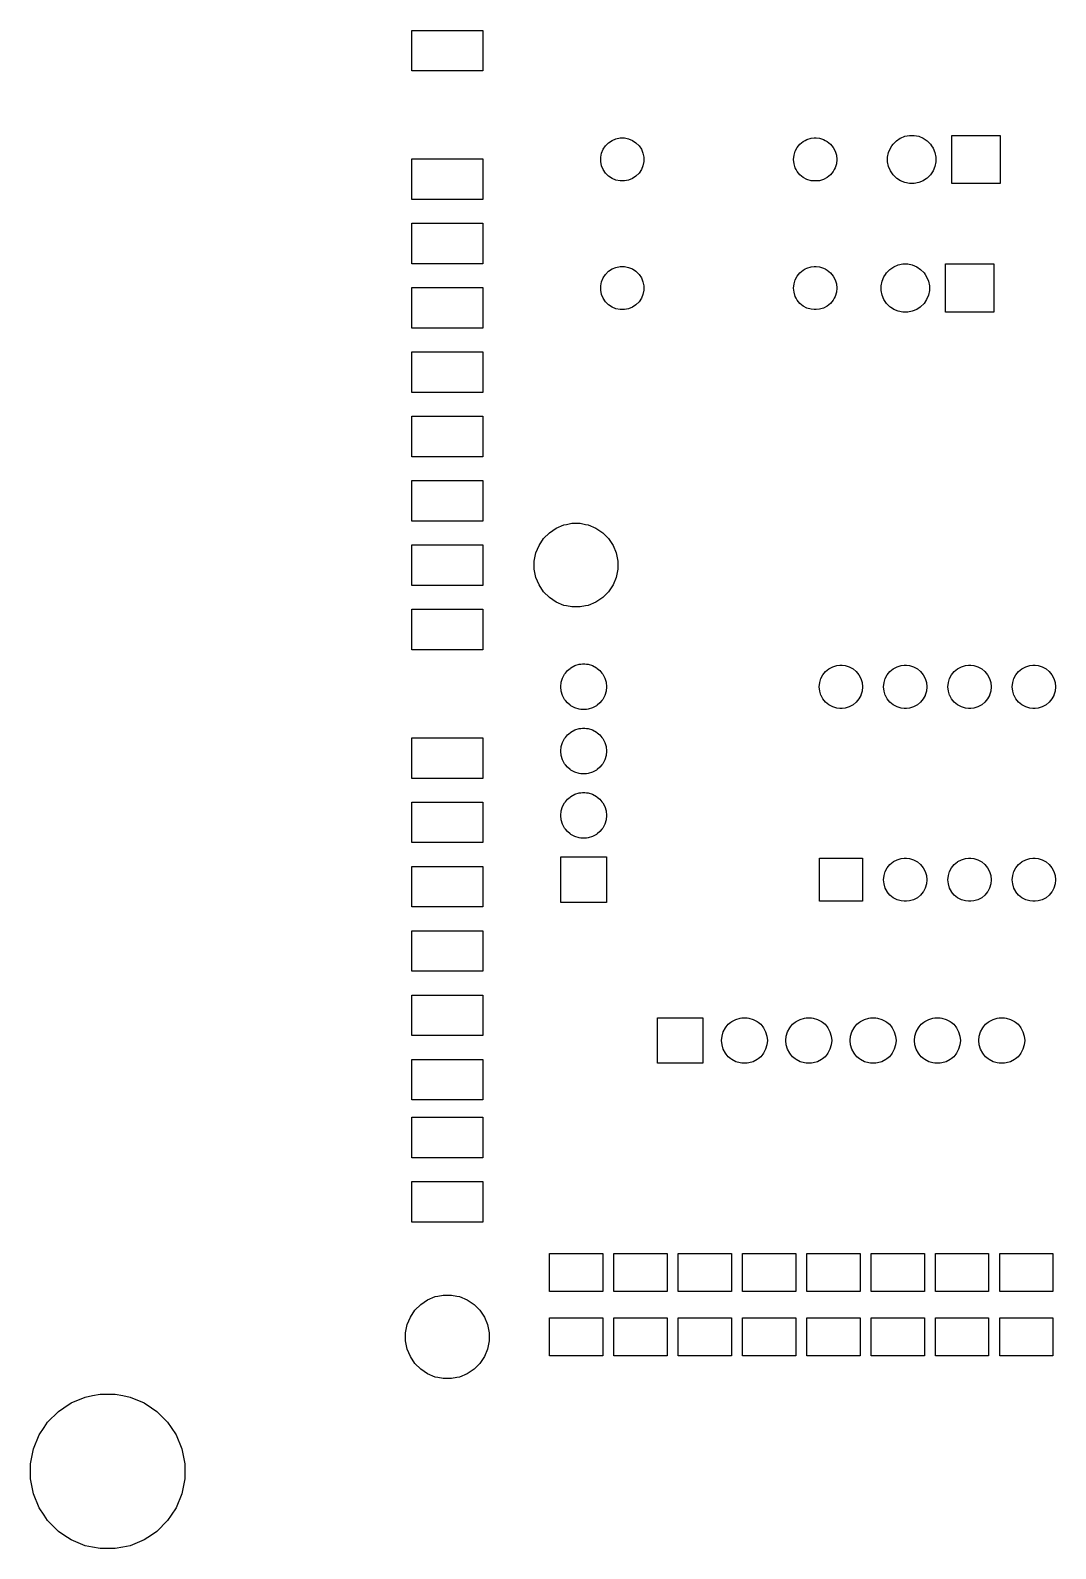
# Model space of a CAD drawing. Extents: x 80 to 161, y -179 to -63.
# Drawn here: x 79.8 to 120.2, y -178.8 to -118.9 of the extents above; entities that cross this region are included whole.
import ezdxf

# ---------------------------------------------------------------- set-up
doc = ezdxf.new("R2010")
doc.units = 0
doc.header["$MEASUREMENT"] = 0
doc.layers.add('BLACK', color=7, linetype='CONTINUOUS')

msp = doc.modelspace()

# ---------------------------------------------------------------- linework, layer by layer
at = {"layer": 'BLACK', "linetype": 'CONTINUOUS'}
for p, q in [((94.819, -120.456), (94.819, -118.854)), ((94.819, -118.854), (97.621, -118.854)), ((97.621, -118.854), (97.621, -120.456)), ((97.621, -120.456), (94.819, -120.456)), ((102.37, -123.549), (102.463, -123.41)), ((102.463, -123.41), (102.582, -123.291)), ((102.582, -123.291), (102.721, -123.198)), ((102.721, -123.198), (102.876, -123.134)), ((102.876, -123.134), (103.04, -123.101)), ((103.04, -123.101), (103.208, -123.101)), ((103.208, -123.101), (103.372, -123.134)), ((103.372, -123.134), (103.527, -123.198)), ((103.527, -123.198), (103.666, -123.291)), ((103.666, -123.291), (103.785, -123.41)), ((103.785, -123.41), (103.878, -123.549)), ((109.954, -123.625), (110.033, -123.477)), ((110.033, -123.477), (110.139, -123.347)), ((110.033, -123.477), (110.033, -123.477)), ((110.139, -123.347), (110.269, -123.241)), ((110.269, -123.241), (110.35, -123.198)), ((110.35, -123.198), (110.417, -123.162)), ((110.417, -123.162), (110.577, -123.113)), ((110.577, -123.113), (110.702, -123.101)), ((110.702, -123.101), (110.786, -123.101)), ((110.786, -123.101), (110.911, -123.113)), ((110.911, -123.113), (111.071, -123.162)), ((111.071, -123.162), (111.138, -123.198)), ((111.138, -123.198), (111.219, -123.241)), ((111.219, -123.241), (111.349, -123.347)), ((111.349, -123.347), (111.455, -123.477)), ((111.455, -123.477), (111.455, -123.477)), ((111.455, -123.477), (111.534, -123.625)), ((113.64, -123.675), (113.711, -123.502)), ((113.711, -123.502), (113.773, -123.41)), ((113.773, -123.41), (113.815, -123.346)), ((113.815, -123.346), (113.948, -123.213)), ((113.948, -123.213), (114.097, -123.113)), ((114.097, -123.113), (114.104, -123.109)), ((114.104, -123.109), (114.277, -123.038)), ((114.277, -123.038), (114.46, -123.001)), ((114.46, -123.001), (114.648, -123.001)), ((114.648, -123.001), (114.831, -123.038)), ((114.831, -123.038), (115.004, -123.109)), ((115.004, -123.109), (115.011, -123.113)), ((115.011, -123.113), (115.16, -123.213)), ((115.16, -123.213), (115.293, -123.346)), ((115.293, -123.346), (115.335, -123.41)), ((115.335, -123.41), (115.397, -123.502)), ((115.397, -123.502), (115.468, -123.675)), ((116.143, -124.903), (116.143, -123.001)), ((116.143, -123.001), (118.045, -123.001)), ((118.045, -123.001), (118.045, -124.903)), ((94.819, -125.536), (94.819, -123.934)), ((94.819, -123.934), (97.621, -123.934)), ((97.621, -123.934), (97.621, -125.536)), ((102.273, -123.868), (102.306, -123.704)), ((102.273, -124.036), (102.273, -123.868)), ((102.306, -124.2), (102.273, -124.036)), ((102.306, -123.704), (102.37, -123.549)), ((103.878, -123.549), (103.942, -123.704)), ((103.942, -123.704), (103.975, -123.868)), ((103.975, -124.036), (103.942, -124.2)), ((103.975, -123.868), (103.975, -124.036)), ((109.889, -123.952), (109.905, -123.785)), ((109.905, -124.119), (109.889, -123.952)), ((109.905, -123.785), (109.954, -123.625)), ((109.954, -124.279), (109.905, -124.119)), ((111.534, -123.625), (111.583, -123.785)), ((111.583, -124.119), (111.534, -124.279)), ((111.583, -123.785), (111.599, -123.952)), ((111.599, -123.952), (111.583, -124.119)), ((113.603, -123.858), (113.64, -123.675)), ((113.603, -124.046), (113.603, -123.858)), ((113.64, -124.229), (113.603, -124.046)), ((115.468, -123.675), (115.505, -123.858)), ((115.505, -124.046), (115.468, -124.229)), ((115.505, -123.858), (115.505, -124.046)), ((102.37, -124.355), (102.306, -124.2)), ((102.463, -124.494), (102.37, -124.355)), ((102.582, -124.613), (102.463, -124.494)), ((102.721, -124.706), (102.582, -124.613)), ((102.876, -124.77), (102.721, -124.706)), ((103.527, -124.706), (103.372, -124.77)), ((103.666, -124.613), (103.527, -124.706)), ((103.785, -124.494), (103.666, -124.613)), ((103.878, -124.355), (103.785, -124.494)), ((103.942, -124.2), (103.878, -124.355)), ((109.995, -124.355), (109.954, -124.279)), ((110.033, -124.427), (109.995, -124.355)), ((110.139, -124.557), (110.033, -124.427)), ((110.269, -124.663), (110.139, -124.557)), ((110.417, -124.742), (110.269, -124.663)), ((110.269, -124.663), (110.269, -124.663)), ((111.219, -124.663), (111.071, -124.742)), ((111.349, -124.557), (111.219, -124.663)), ((111.219, -124.663), (111.219, -124.663)), ((111.455, -124.427), (111.349, -124.557)), ((111.493, -124.355), (111.455, -124.427)), ((111.534, -124.279), (111.493, -124.355)), ((113.711, -124.402), (113.64, -124.229)), ((113.815, -124.558), (113.711, -124.402)), ((113.711, -124.402), (113.711, -124.402)), ((113.948, -124.691), (113.815, -124.558)), ((113.971, -124.706), (113.948, -124.691)), ((114.104, -124.795), (113.971, -124.706)), ((115.137, -124.706), (115.004, -124.795)), ((115.16, -124.691), (115.137, -124.706)), ((115.293, -124.558), (115.16, -124.691)), ((115.397, -124.402), (115.293, -124.558)), ((115.468, -124.229), (115.397, -124.402)), ((115.397, -124.402), (115.397, -124.402)), ((103.04, -124.803), (102.876, -124.77)), ((103.208, -124.803), (103.04, -124.803)), ((103.372, -124.77), (103.208, -124.803)), ((110.577, -124.791), (110.417, -124.742)), ((110.702, -124.803), (110.577, -124.791)), ((110.786, -124.803), (110.702, -124.803)), ((110.911, -124.791), (110.786, -124.803)), ((111.071, -124.742), (110.911, -124.791)), ((114.277, -124.866), (114.104, -124.795)), ((114.46, -124.903), (114.277, -124.866)), ((114.648, -124.903), (114.46, -124.903)), ((114.831, -124.866), (114.648, -124.903)), ((115.004, -124.795), (114.831, -124.866)), ((118.045, -124.903), (116.143, -124.903)), ((97.621, -125.536), (94.819, -125.536)), ((94.819, -128.076), (94.819, -126.474)), ((94.819, -126.474), (97.621, -126.474)), ((97.621, -126.474), (97.621, -128.076)), ((97.621, -128.076), (94.819, -128.076)), ((102.582, -128.371), (102.721, -128.278)), ((102.721, -128.278), (102.876, -128.214)), ((102.876, -128.214), (103.04, -128.181)), ((103.04, -128.181), (103.208, -128.181)), ((103.208, -128.181), (103.372, -128.214)), ((103.372, -128.214), (103.527, -128.278)), ((103.527, -128.278), (103.666, -128.371)), ((110.139, -128.427), (110.269, -128.321)), ((110.269, -128.321), (110.35, -128.278)), ((110.35, -128.278), (110.417, -128.242)), ((110.417, -128.242), (110.577, -128.193)), ((110.577, -128.193), (110.702, -128.181)), ((110.702, -128.181), (110.786, -128.181)), ((110.786, -128.181), (110.911, -128.193)), ((110.911, -128.193), (111.071, -128.242)), ((111.071, -128.242), (111.138, -128.278)), ((111.138, -128.278), (111.219, -128.321)), ((111.219, -128.321), (111.349, -128.427)), ((113.561, -128.426), (113.694, -128.293)), ((113.694, -128.293), (113.843, -128.193)), ((113.843, -128.193), (113.85, -128.189)), ((113.85, -128.189), (114.023, -128.118)), ((114.023, -128.118), (114.206, -128.081)), ((114.206, -128.081), (114.394, -128.081)), ((114.394, -128.081), (114.577, -128.118)), ((114.577, -128.118), (114.75, -128.189)), ((114.75, -128.189), (114.757, -128.193)), ((114.757, -128.193), (114.906, -128.293)), ((114.906, -128.293), (115.039, -128.426)), ((115.889, -129.983), (115.889, -128.081)), ((115.889, -128.081), (117.791, -128.081)), ((117.791, -128.081), (117.791, -129.983)), ((102.273, -128.948), (102.306, -128.784)), ((102.306, -128.784), (102.37, -128.629)), ((102.37, -128.629), (102.463, -128.49)), ((102.463, -128.49), (102.582, -128.371)), ((103.666, -128.371), (103.785, -128.49)), ((103.785, -128.49), (103.878, -128.629)), ((103.878, -128.629), (103.942, -128.784)), ((103.942, -128.784), (103.975, -128.948)), ((109.889, -129.032), (109.905, -128.865)), ((109.905, -128.865), (109.954, -128.705)), ((109.954, -128.705), (110.033, -128.557)), ((110.033, -128.557), (110.139, -128.427)), ((110.033, -128.557), (110.033, -128.557)), ((111.349, -128.427), (111.455, -128.557)), ((111.455, -128.557), (111.455, -128.557)), ((111.455, -128.557), (111.534, -128.705)), ((111.534, -128.705), (111.583, -128.865)), ((111.583, -128.865), (111.599, -129.032)), ((113.349, -128.938), (113.386, -128.755)), ((113.386, -128.755), (113.457, -128.582)), ((113.457, -128.582), (113.519, -128.49)), ((113.519, -128.49), (113.561, -128.426)), ((115.039, -128.426), (115.081, -128.49)), ((115.081, -128.49), (115.143, -128.582)), ((115.143, -128.582), (115.214, -128.755)), ((115.214, -128.755), (115.251, -128.938)), ((94.819, -130.616), (94.819, -129.014)), ((94.819, -129.014), (97.621, -129.014)), ((97.621, -129.014), (97.621, -130.616)), ((102.273, -129.116), (102.273, -128.948)), ((102.306, -129.28), (102.273, -129.116)), ((102.37, -129.435), (102.306, -129.28)), ((102.463, -129.574), (102.37, -129.435)), ((103.878, -129.435), (103.785, -129.574)), ((103.942, -129.28), (103.878, -129.435)), ((103.975, -129.116), (103.942, -129.28)), ((103.975, -128.948), (103.975, -129.116)), ((109.905, -129.199), (109.889, -129.032)), ((109.954, -129.359), (109.905, -129.199)), ((109.995, -129.435), (109.954, -129.359)), ((110.033, -129.507), (109.995, -129.435)), ((110.139, -129.637), (110.033, -129.507)), ((111.455, -129.507), (111.349, -129.637)), ((111.493, -129.435), (111.455, -129.507)), ((111.534, -129.359), (111.493, -129.435)), ((111.583, -129.199), (111.534, -129.359)), ((111.599, -129.032), (111.583, -129.199)), ((113.349, -129.126), (113.349, -128.938)), ((113.386, -129.309), (113.349, -129.126)), ((113.457, -129.482), (113.386, -129.309)), ((113.561, -129.638), (113.457, -129.482)), ((113.457, -129.482), (113.457, -129.482)), ((115.143, -129.482), (115.039, -129.638)), ((115.214, -129.309), (115.143, -129.482)), ((115.143, -129.482), (115.143, -129.482)), ((115.251, -129.126), (115.214, -129.309)), ((115.251, -128.938), (115.251, -129.126)), ((102.582, -129.693), (102.463, -129.574)), ((102.721, -129.786), (102.582, -129.693)), ((102.876, -129.85), (102.721, -129.786)), ((103.04, -129.883), (102.876, -129.85)), ((103.208, -129.883), (103.04, -129.883)), ((103.372, -129.85), (103.208, -129.883)), ((103.527, -129.786), (103.372, -129.85)), ((103.666, -129.693), (103.527, -129.786)), ((103.785, -129.574), (103.666, -129.693)), ((110.269, -129.743), (110.139, -129.637)), ((110.417, -129.822), (110.269, -129.743)), ((110.269, -129.743), (110.269, -129.743)), ((110.577, -129.871), (110.417, -129.822)), ((110.702, -129.883), (110.577, -129.871)), ((110.786, -129.883), (110.702, -129.883)), ((110.911, -129.871), (110.786, -129.883)), ((111.071, -129.822), (110.911, -129.871)), ((111.219, -129.743), (111.071, -129.822)), ((111.349, -129.637), (111.219, -129.743)), ((111.219, -129.743), (111.219, -129.743)), ((113.694, -129.771), (113.561, -129.638)), ((113.717, -129.786), (113.694, -129.771)), ((113.85, -129.875), (113.717, -129.786)), ((114.023, -129.946), (113.85, -129.875)), ((114.206, -129.983), (114.023, -129.946)), ((114.394, -129.983), (114.206, -129.983)), ((114.577, -129.946), (114.394, -129.983)), ((114.75, -129.875), (114.577, -129.946)), ((114.883, -129.786), (114.75, -129.875)), ((114.906, -129.771), (114.883, -129.786)), ((115.039, -129.638), (114.906, -129.771)), ((117.791, -129.983), (115.889, -129.983)), ((97.621, -130.616), (94.819, -130.616)), ((94.819, -133.156), (94.819, -131.554)), ((94.819, -131.554), (97.621, -131.554)), ((97.621, -131.554), (97.621, -133.156)), ((97.621, -133.156), (94.819, -133.156)), ((94.819, -135.696), (94.819, -134.094)), ((94.819, -134.094), (97.621, -134.094)), ((97.621, -134.094), (97.621, -135.696)), ((97.621, -135.696), (94.819, -135.696)), ((94.819, -138.236), (94.819, -136.634)), ((94.819, -136.634), (97.621, -136.634)), ((97.621, -136.634), (97.621, -138.236)), ((97.621, -138.236), (94.819, -138.236)), ((100.248, -138.693), (100.518, -138.512)), ((100.518, -138.512), (100.818, -138.387)), ((100.818, -138.387), (100.925, -138.366)), ((100.925, -138.366), (101.137, -138.324)), ((101.137, -138.324), (101.463, -138.324)), ((101.463, -138.324), (101.675, -138.366)), ((101.675, -138.366), (101.782, -138.387)), ((101.782, -138.387), (102.082, -138.512)), ((102.082, -138.512), (102.352, -138.693)), ((99.8369, -139.193), (100.018, -138.923)), ((100.018, -138.923), (100.248, -138.693)), ((102.352, -138.693), (102.582, -138.923)), ((102.582, -138.923), (102.763, -139.193)), ((94.819, -140.776), (94.819, -139.174)), ((94.819, -139.174), (97.621, -139.174)), ((97.621, -139.174), (97.621, -140.776)), ((99.649, -139.812), (99.7124, -139.493)), ((99.7124, -139.493), (99.8369, -139.193)), ((102.763, -139.193), (102.888, -139.493)), ((102.888, -139.493), (102.951, -139.812)), ((99.649, -140.138), (99.649, -139.812)), ((99.7124, -140.457), (99.649, -140.138)), ((102.951, -140.138), (102.888, -140.457)), ((102.951, -139.812), (102.951, -140.138)), ((97.621, -140.776), (94.819, -140.776)), ((99.8369, -140.757), (99.7124, -140.457)), ((100.018, -141.027), (99.8369, -140.757)), ((102.763, -140.757), (102.582, -141.027)), ((102.888, -140.457), (102.763, -140.757)), ((100.248, -141.257), (100.018, -141.027)), ((100.518, -141.438), (100.248, -141.257)), ((100.818, -141.563), (100.518, -141.438)), ((102.082, -141.438), (101.782, -141.563)), ((102.352, -141.257), (102.082, -141.438)), ((102.582, -141.027), (102.352, -141.257)), ((94.819, -143.316), (94.819, -141.714)), ((94.819, -141.714), (97.621, -141.714)), ((97.621, -141.714), (97.621, -143.316)), ((100.925, -141.584), (100.818, -141.563)), ((101.137, -141.626), (100.925, -141.584)), ((101.463, -141.626), (101.137, -141.626)), ((101.675, -141.584), (101.463, -141.626)), ((101.782, -141.563), (101.675, -141.584)), ((97.621, -143.316), (94.819, -143.316)), ((101.254, -143.944), (101.423, -143.892)), ((101.423, -143.892), (101.49, -143.886)), ((101.49, -143.886), (101.556, -143.879)), ((101.556, -143.879), (101.644, -143.879)), ((101.644, -143.879), (101.71, -143.886)), ((101.71, -143.886), (101.777, -143.892)), ((101.777, -143.892), (101.946, -143.944)), ((100.712, -144.603), (100.764, -144.434)), ((100.764, -144.434), (100.847, -144.277)), ((100.847, -144.277), (100.877, -144.241)), ((100.877, -144.241), (100.96, -144.14)), ((100.96, -144.14), (101.061, -144.057)), ((101.061, -144.057), (101.097, -144.027)), ((101.097, -144.027), (101.254, -143.944)), ((101.946, -143.944), (102.103, -144.027)), ((102.103, -144.027), (102.139, -144.057)), ((102.139, -144.057), (102.24, -144.14)), ((102.24, -144.14), (102.323, -144.241)), ((102.323, -144.241), (102.353, -144.277)), ((102.353, -144.277), (102.436, -144.434)), ((102.436, -144.434), (102.488, -144.603)), ((110.921, -144.613), (110.97, -144.453)), ((110.97, -144.453), (111.049, -144.305)), ((111.049, -144.305), (111.155, -144.175)), ((111.049, -144.305), (111.049, -144.305)), ((111.155, -144.175), (111.285, -144.069)), ((111.285, -144.069), (111.363, -144.027)), ((111.363, -144.027), (111.433, -143.99)), ((111.433, -143.99), (111.593, -143.941)), ((111.593, -143.941), (111.718, -143.929)), ((111.718, -143.929), (111.802, -143.929)), ((111.802, -143.929), (111.927, -143.941)), ((111.927, -143.941), (112.087, -143.99)), ((112.087, -143.99), (112.157, -144.027)), ((112.157, -144.027), (112.235, -144.069)), ((112.235, -144.069), (112.365, -144.175)), ((112.365, -144.175), (112.471, -144.305)), ((112.471, -144.305), (112.471, -144.305)), ((112.471, -144.305), (112.55, -144.453)), ((112.55, -144.453), (112.599, -144.613)), ((113.461, -144.613), (113.51, -144.453)), ((113.51, -144.453), (113.589, -144.305)), ((113.589, -144.305), (113.695, -144.175)), ((113.589, -144.305), (113.589, -144.305)), ((113.695, -144.175), (113.825, -144.069)), ((113.825, -144.069), (113.903, -144.027)), ((113.903, -144.027), (113.973, -143.99)), ((113.973, -143.99), (114.133, -143.941)), ((114.133, -143.941), (114.258, -143.929)), ((114.258, -143.929), (114.342, -143.929)), ((114.342, -143.929), (114.467, -143.941)), ((114.467, -143.941), (114.627, -143.99)), ((114.627, -143.99), (114.697, -144.027)), ((114.697, -144.027), (114.775, -144.069)), ((114.775, -144.069), (114.905, -144.175)), ((114.905, -144.175), (115.011, -144.305)), ((115.011, -144.305), (115.011, -144.305)), ((115.011, -144.305), (115.09, -144.453)), ((115.09, -144.453), (115.139, -144.613)), ((116.001, -144.613), (116.05, -144.453)), ((116.05, -144.453), (116.129, -144.305)), ((116.129, -144.305), (116.235, -144.175)), ((116.129, -144.305), (116.129, -144.305)), ((116.235, -144.175), (116.365, -144.069)), ((116.365, -144.069), (116.443, -144.027)), ((116.443, -144.027), (116.513, -143.99)), ((116.513, -143.99), (116.673, -143.941)), ((116.673, -143.941), (116.798, -143.929)), ((116.798, -143.929), (116.882, -143.929)), ((116.882, -143.929), (117.007, -143.941)), ((117.007, -143.941), (117.167, -143.99)), ((117.167, -143.99), (117.237, -144.027)), ((117.237, -144.027), (117.315, -144.069)), ((117.315, -144.069), (117.445, -144.175)), ((117.445, -144.175), (117.551, -144.305)), ((117.551, -144.305), (117.551, -144.305)), ((117.551, -144.305), (117.63, -144.453)), ((117.63, -144.453), (117.679, -144.613)), ((118.541, -144.613), (118.59, -144.453)), ((118.59, -144.453), (118.669, -144.305)), ((118.669, -144.305), (118.775, -144.175)), ((118.669, -144.305), (118.669, -144.305)), ((118.775, -144.175), (118.905, -144.069)), ((118.905, -144.069), (118.983, -144.027)), ((118.983, -144.027), (119.053, -143.99)), ((119.053, -143.99), (119.213, -143.941)), ((119.213, -143.941), (119.338, -143.929)), ((119.338, -143.929), (119.422, -143.929)), ((119.422, -143.929), (119.547, -143.941)), ((119.547, -143.941), (119.707, -143.99)), ((119.707, -143.99), (119.777, -144.027)), ((119.777, -144.027), (119.855, -144.069)), ((119.855, -144.069), (119.985, -144.175)), ((119.985, -144.175), (120.091, -144.305)), ((120.091, -144.305), (120.091, -144.305)), ((120.091, -144.305), (120.17, -144.453)), ((120.17, -144.453), (120.219, -144.613)), ((100.695, -144.78), (100.712, -144.603)), ((100.712, -144.957), (100.695, -144.78)), ((100.764, -145.126), (100.712, -144.957)), ((102.488, -144.957), (102.436, -145.126)), ((102.488, -144.603), (102.505, -144.78)), ((102.505, -144.78), (102.488, -144.957)), ((110.905, -144.78), (110.921, -144.613)), ((110.921, -144.947), (110.905, -144.78)), ((110.97, -145.107), (110.921, -144.947)), ((110.98, -145.126), (110.97, -145.107)), ((112.55, -145.107), (112.54, -145.126)), ((112.599, -144.947), (112.55, -145.107)), ((112.599, -144.613), (112.615, -144.78)), ((112.615, -144.78), (112.599, -144.947)), ((113.445, -144.78), (113.461, -144.613)), ((113.461, -144.947), (113.445, -144.78)), ((113.51, -145.107), (113.461, -144.947)), ((113.52, -145.126), (113.51, -145.107)), ((115.09, -145.107), (115.08, -145.126)), ((115.139, -144.947), (115.09, -145.107)), ((115.139, -144.613), (115.155, -144.78)), ((115.155, -144.78), (115.139, -144.947)), ((115.985, -144.78), (116.001, -144.613)), ((116.001, -144.947), (115.985, -144.78)), ((116.05, -145.107), (116.001, -144.947)), ((116.06, -145.126), (116.05, -145.107)), ((117.63, -145.107), (117.62, -145.126)), ((117.679, -144.947), (117.63, -145.107)), ((117.679, -144.613), (117.695, -144.78)), ((117.695, -144.78), (117.679, -144.947)), ((118.525, -144.78), (118.541, -144.613)), ((118.541, -144.947), (118.525, -144.78)), ((118.59, -145.107), (118.541, -144.947)), ((118.6, -145.126), (118.59, -145.107)), ((120.17, -145.107), (120.16, -145.126)), ((120.219, -144.947), (120.17, -145.107)), ((120.219, -144.613), (120.235, -144.78)), ((120.235, -144.78), (120.219, -144.947)), ((100.847, -145.283), (100.764, -145.126)), ((100.877, -145.319), (100.847, -145.283)), ((100.96, -145.42), (100.877, -145.319)), ((101.061, -145.503), (100.96, -145.42)), ((101.097, -145.533), (101.061, -145.503)), ((101.254, -145.616), (101.097, -145.533)), ((101.423, -145.668), (101.254, -145.616)), ((101.49, -145.674), (101.423, -145.668)), ((101.556, -145.681), (101.49, -145.674)), ((101.644, -145.681), (101.556, -145.681)), ((101.71, -145.674), (101.644, -145.681)), ((101.777, -145.668), (101.71, -145.674)), ((101.946, -145.616), (101.777, -145.668)), ((102.103, -145.533), (101.946, -145.616)), ((102.139, -145.503), (102.103, -145.533)), ((102.24, -145.42), (102.139, -145.503)), ((102.323, -145.319), (102.24, -145.42)), ((102.353, -145.283), (102.323, -145.319)), ((102.436, -145.126), (102.353, -145.283)), ((111.049, -145.255), (110.98, -145.126)), ((111.155, -145.385), (111.049, -145.255)), ((111.285, -145.491), (111.155, -145.385)), ((111.433, -145.57), (111.285, -145.491)), ((111.285, -145.491), (111.285, -145.491)), ((111.593, -145.619), (111.433, -145.57)), ((111.718, -145.631), (111.593, -145.619)), ((111.802, -145.631), (111.718, -145.631)), ((111.927, -145.619), (111.802, -145.631)), ((112.087, -145.57), (111.927, -145.619)), ((112.235, -145.491), (112.087, -145.57)), ((112.365, -145.385), (112.235, -145.491)), ((112.235, -145.491), (112.235, -145.491)), ((112.471, -145.255), (112.365, -145.385)), ((112.54, -145.126), (112.471, -145.255)), ((113.589, -145.255), (113.52, -145.126)), ((113.695, -145.385), (113.589, -145.255)), ((113.825, -145.491), (113.695, -145.385)), ((113.973, -145.57), (113.825, -145.491)), ((113.825, -145.491), (113.825, -145.491)), ((114.133, -145.619), (113.973, -145.57)), ((114.258, -145.631), (114.133, -145.619)), ((114.342, -145.631), (114.258, -145.631)), ((114.467, -145.619), (114.342, -145.631)), ((114.627, -145.57), (114.467, -145.619)), ((114.775, -145.491), (114.627, -145.57)), ((114.905, -145.385), (114.775, -145.491)), ((114.775, -145.491), (114.775, -145.491)), ((115.011, -145.255), (114.905, -145.385)), ((115.08, -145.126), (115.011, -145.255)), ((116.129, -145.255), (116.06, -145.126)), ((116.235, -145.385), (116.129, -145.255)), ((116.365, -145.491), (116.235, -145.385)), ((116.513, -145.57), (116.365, -145.491)), ((116.365, -145.491), (116.365, -145.491)), ((116.673, -145.619), (116.513, -145.57)), ((116.798, -145.631), (116.673, -145.619)), ((116.882, -145.631), (116.798, -145.631)), ((117.007, -145.619), (116.882, -145.631)), ((117.167, -145.57), (117.007, -145.619)), ((117.315, -145.491), (117.167, -145.57)), ((117.445, -145.385), (117.315, -145.491)), ((117.315, -145.491), (117.315, -145.491)), ((117.551, -145.255), (117.445, -145.385)), ((117.62, -145.126), (117.551, -145.255)), ((118.669, -145.255), (118.6, -145.126)), ((118.775, -145.385), (118.669, -145.255)), ((118.905, -145.491), (118.775, -145.385)), ((119.053, -145.57), (118.905, -145.491)), ((118.905, -145.491), (118.905, -145.491)), ((119.213, -145.619), (119.053, -145.57)), ((119.338, -145.631), (119.213, -145.619)), ((119.422, -145.631), (119.338, -145.631)), ((119.547, -145.619), (119.422, -145.631)), ((119.707, -145.57), (119.547, -145.619)), ((119.855, -145.491), (119.707, -145.57)), ((119.985, -145.385), (119.855, -145.491)), ((119.855, -145.491), (119.855, -145.491)), ((120.091, -145.255), (119.985, -145.385)), ((120.16, -145.126), (120.091, -145.255)), ((94.819, -148.396), (94.819, -146.794)), ((94.819, -146.794), (97.621, -146.794)), ((97.621, -146.794), (97.621, -148.396)), ((100.764, -146.974), (100.847, -146.817)), ((100.847, -146.817), (100.877, -146.781)), ((100.877, -146.781), (100.96, -146.68)), ((100.96, -146.68), (101.061, -146.597)), ((101.061, -146.597), (101.097, -146.567)), ((101.097, -146.567), (101.254, -146.484)), ((101.254, -146.484), (101.423, -146.432)), ((101.423, -146.432), (101.49, -146.426)), ((101.49, -146.426), (101.556, -146.419)), ((101.556, -146.419), (101.644, -146.419)), ((101.644, -146.419), (101.71, -146.426)), ((101.71, -146.426), (101.777, -146.432)), ((101.777, -146.432), (101.946, -146.484)), ((101.946, -146.484), (102.103, -146.567)), ((102.103, -146.567), (102.139, -146.597)), ((102.139, -146.597), (102.24, -146.68)), ((102.24, -146.68), (102.323, -146.781)), ((102.323, -146.781), (102.353, -146.817)), ((102.353, -146.817), (102.436, -146.974)), ((100.695, -147.32), (100.712, -147.143)), ((100.712, -147.497), (100.695, -147.32)), ((100.712, -147.143), (100.764, -146.974)), ((100.764, -147.666), (100.712, -147.497)), ((102.436, -146.974), (102.488, -147.143)), ((102.488, -147.497), (102.436, -147.666)), ((102.488, -147.143), (102.505, -147.32)), ((102.505, -147.32), (102.488, -147.497)), ((100.847, -147.823), (100.764, -147.666)), ((100.877, -147.859), (100.847, -147.823)), ((100.96, -147.96), (100.877, -147.859)), ((101.061, -148.043), (100.96, -147.96)), ((101.097, -148.073), (101.061, -148.043)), ((101.254, -148.156), (101.097, -148.073)), ((102.103, -148.073), (101.946, -148.156)), ((102.139, -148.043), (102.103, -148.073)), ((102.24, -147.96), (102.139, -148.043)), ((102.323, -147.859), (102.24, -147.96)), ((102.353, -147.823), (102.323, -147.859)), ((102.436, -147.666), (102.353, -147.823)), ((97.621, -148.396), (94.819, -148.396)), ((101.423, -148.208), (101.254, -148.156)), ((101.49, -148.214), (101.423, -148.208)), ((101.556, -148.221), (101.49, -148.214)), ((101.644, -148.221), (101.556, -148.221)), ((101.71, -148.214), (101.644, -148.221)), ((101.777, -148.208), (101.71, -148.214)), ((101.946, -148.156), (101.777, -148.208)), ((100.877, -149.321), (100.96, -149.22)), ((100.96, -149.22), (101.061, -149.137)), ((101.061, -149.137), (101.097, -149.107)), ((101.097, -149.107), (101.254, -149.024)), ((101.254, -149.024), (101.423, -148.972)), ((101.423, -148.972), (101.49, -148.966)), ((101.49, -148.966), (101.556, -148.959)), ((101.556, -148.959), (101.644, -148.959)), ((101.644, -148.959), (101.71, -148.966)), ((101.71, -148.966), (101.777, -148.972)), ((101.777, -148.972), (101.946, -149.024)), ((101.946, -149.024), (102.103, -149.107)), ((102.103, -149.107), (102.139, -149.137)), ((102.139, -149.137), (102.24, -149.22)), ((102.24, -149.22), (102.323, -149.321)), ((94.819, -150.936), (94.819, -149.334)), ((94.819, -149.334), (97.621, -149.334)), ((97.621, -149.334), (97.621, -150.936)), ((100.695, -149.86), (100.712, -149.683)), ((100.712, -150.037), (100.695, -149.86)), ((100.712, -149.683), (100.764, -149.514)), ((100.764, -149.514), (100.847, -149.357)), ((100.847, -149.357), (100.877, -149.321)), ((102.323, -149.321), (102.353, -149.357)), ((102.353, -149.357), (102.436, -149.514)), ((102.436, -149.514), (102.488, -149.683)), ((102.488, -149.683), (102.505, -149.86)), ((102.505, -149.86), (102.488, -150.037)), ((100.764, -150.206), (100.712, -150.037)), ((100.847, -150.363), (100.764, -150.206)), ((100.877, -150.399), (100.847, -150.363)), ((100.96, -150.5), (100.877, -150.399)), ((101.061, -150.583), (100.96, -150.5)), ((102.24, -150.5), (102.139, -150.583)), ((102.323, -150.399), (102.24, -150.5)), ((102.353, -150.363), (102.323, -150.399)), ((102.436, -150.206), (102.353, -150.363)), ((102.488, -150.037), (102.436, -150.206)), ((97.621, -150.936), (94.819, -150.936)), ((101.097, -150.613), (101.061, -150.583)), ((101.254, -150.696), (101.097, -150.613)), ((101.423, -150.748), (101.254, -150.696)), ((101.49, -150.754), (101.423, -150.748)), ((101.556, -150.761), (101.49, -150.754)), ((101.644, -150.761), (101.556, -150.761)), ((101.71, -150.754), (101.644, -150.761)), ((101.777, -150.748), (101.71, -150.754)), ((101.946, -150.696), (101.777, -150.748)), ((102.103, -150.613), (101.946, -150.696)), ((102.139, -150.583), (102.103, -150.613)), ((100.699, -153.301), (100.699, -151.499)), ((100.699, -151.499), (102.501, -151.499)), ((102.501, -151.499), (102.501, -153.301)), ((110.909, -153.251), (110.909, -151.549)), ((110.909, -151.549), (112.611, -151.549)), ((112.611, -151.549), (112.611, -153.251)), ((113.695, -151.795), (113.825, -151.689)), ((113.825, -151.689), (113.84, -151.681)), ((113.84, -151.681), (113.973, -151.61)), ((113.973, -151.61), (114.133, -151.561)), ((114.133, -151.561), (114.258, -151.549)), ((114.258, -151.549), (114.342, -151.549)), ((114.342, -151.549), (114.467, -151.561)), ((114.467, -151.561), (114.627, -151.61)), ((114.627, -151.61), (114.76, -151.681)), ((114.76, -151.681), (114.775, -151.689)), ((114.775, -151.689), (114.905, -151.795)), ((116.235, -151.795), (116.365, -151.689)), ((116.365, -151.689), (116.38, -151.681)), ((116.38, -151.681), (116.513, -151.61)), ((116.513, -151.61), (116.673, -151.561)), ((116.673, -151.561), (116.798, -151.549)), ((116.798, -151.549), (116.882, -151.549)), ((116.882, -151.549), (117.007, -151.561)), ((117.007, -151.561), (117.167, -151.61)), ((117.167, -151.61), (117.3, -151.681)), ((117.3, -151.681), (117.315, -151.689)), ((117.315, -151.689), (117.445, -151.795)), ((118.775, -151.795), (118.905, -151.689)), ((118.905, -151.689), (118.92, -151.681)), ((118.92, -151.681), (119.053, -151.61)), ((119.053, -151.61), (119.213, -151.561)), ((119.213, -151.561), (119.338, -151.549)), ((119.338, -151.549), (119.422, -151.549)), ((119.422, -151.549), (119.547, -151.561)), ((119.547, -151.561), (119.707, -151.61)), ((119.707, -151.61), (119.84, -151.681)), ((119.84, -151.681), (119.855, -151.689)), ((119.855, -151.689), (119.985, -151.795)), ((94.819, -153.476), (94.819, -151.874)), ((94.819, -151.874), (97.621, -151.874)), ((97.621, -151.874), (97.621, -153.476)), ((113.445, -152.4), (113.461, -152.233)), ((113.461, -152.233), (113.51, -152.073)), ((113.51, -152.073), (113.589, -151.925)), ((113.589, -151.925), (113.695, -151.795)), ((113.589, -151.925), (113.589, -151.925)), ((114.905, -151.795), (115.011, -151.925)), ((115.011, -151.925), (115.011, -151.925)), ((115.011, -151.925), (115.09, -152.073)), ((115.09, -152.073), (115.139, -152.233)), ((115.139, -152.233), (115.155, -152.4)), ((115.985, -152.4), (116.001, -152.233)), ((116.001, -152.233), (116.05, -152.073)), ((116.05, -152.073), (116.129, -151.925)), ((116.129, -151.925), (116.235, -151.795)), ((116.129, -151.925), (116.129, -151.925)), ((117.445, -151.795), (117.551, -151.925)), ((117.551, -151.925), (117.551, -151.925)), ((117.551, -151.925), (117.63, -152.073)), ((117.63, -152.073), (117.679, -152.233)), ((117.679, -152.233), (117.695, -152.4)), ((118.525, -152.4), (118.541, -152.233)), ((118.541, -152.233), (118.59, -152.073)), ((118.59, -152.073), (118.669, -151.925)), ((118.669, -151.925), (118.775, -151.795)), ((118.669, -151.925), (118.669, -151.925)), ((119.985, -151.795), (120.091, -151.925)), ((120.091, -151.925), (120.091, -151.925)), ((120.091, -151.925), (120.17, -152.073)), ((120.17, -152.073), (120.219, -152.233)), ((120.219, -152.233), (120.235, -152.4)), ((113.461, -152.567), (113.445, -152.4)), ((113.51, -152.727), (113.461, -152.567)), ((113.581, -152.86), (113.51, -152.727)), ((113.589, -152.875), (113.581, -152.86)), ((113.695, -153.005), (113.589, -152.875)), ((115.011, -152.875), (114.905, -153.005)), ((115.019, -152.86), (115.011, -152.875)), ((115.09, -152.727), (115.019, -152.86)), ((115.139, -152.567), (115.09, -152.727)), ((115.155, -152.4), (115.139, -152.567)), ((116.001, -152.567), (115.985, -152.4)), ((116.05, -152.727), (116.001, -152.567)), ((116.121, -152.86), (116.05, -152.727)), ((116.129, -152.875), (116.121, -152.86)), ((116.235, -153.005), (116.129, -152.875)), ((117.551, -152.875), (117.445, -153.005)), ((117.559, -152.86), (117.551, -152.875)), ((117.63, -152.727), (117.559, -152.86)), ((117.679, -152.567), (117.63, -152.727)), ((117.695, -152.4), (117.679, -152.567)), ((118.541, -152.567), (118.525, -152.4)), ((118.59, -152.727), (118.541, -152.567)), ((118.661, -152.86), (118.59, -152.727)), ((118.669, -152.875), (118.661, -152.86)), ((118.775, -153.005), (118.669, -152.875)), ((120.091, -152.875), (119.985, -153.005)), ((120.099, -152.86), (120.091, -152.875)), ((120.17, -152.727), (120.099, -152.86)), ((120.219, -152.567), (120.17, -152.727)), ((120.235, -152.4), (120.219, -152.567)), ((97.621, -153.476), (94.819, -153.476)), ((102.501, -153.301), (100.699, -153.301)), ((112.611, -153.251), (110.909, -153.251)), ((113.825, -153.111), (113.695, -153.005)), ((113.973, -153.19), (113.825, -153.111)), ((113.825, -153.111), (113.825, -153.111)), ((114.133, -153.239), (113.973, -153.19)), ((114.258, -153.251), (114.133, -153.239)), ((114.342, -153.251), (114.258, -153.251)), ((114.467, -153.239), (114.342, -153.251)), ((114.627, -153.19), (114.467, -153.239)), ((114.775, -153.111), (114.627, -153.19)), ((114.905, -153.005), (114.775, -153.111)), ((114.775, -153.111), (114.775, -153.111)), ((116.365, -153.111), (116.235, -153.005)), ((116.513, -153.19), (116.365, -153.111)), ((116.365, -153.111), (116.365, -153.111)), ((116.673, -153.239), (116.513, -153.19)), ((116.798, -153.251), (116.673, -153.239)), ((116.882, -153.251), (116.798, -153.251)), ((117.007, -153.239), (116.882, -153.251)), ((117.167, -153.19), (117.007, -153.239)), ((117.315, -153.111), (117.167, -153.19)), ((117.445, -153.005), (117.315, -153.111)), ((117.315, -153.111), (117.315, -153.111)), ((118.905, -153.111), (118.775, -153.005)), ((119.053, -153.19), (118.905, -153.111)), ((118.905, -153.111), (118.905, -153.111)), ((119.213, -153.239), (119.053, -153.19)), ((119.338, -153.251), (119.213, -153.239)), ((119.422, -153.251), (119.338, -153.251)), ((119.547, -153.239), (119.422, -153.251)), ((119.707, -153.19), (119.547, -153.239)), ((119.855, -153.111), (119.707, -153.19)), ((119.985, -153.005), (119.855, -153.111)), ((119.855, -153.111), (119.855, -153.111)), ((94.819, -156.016), (94.819, -154.414)), ((94.819, -154.414), (97.621, -154.414)), ((97.621, -154.414), (97.621, -156.016)), ((97.621, -156.016), (94.819, -156.016)), ((94.819, -158.556), (94.819, -156.954)), ((94.819, -156.954), (97.621, -156.954)), ((97.621, -156.954), (97.621, -158.556)), ((104.509, -159.651), (104.509, -157.849)), ((104.509, -157.849), (106.311, -157.849)), ((106.311, -157.849), (106.311, -159.651)), ((107.114, -158.404), (107.197, -158.247)), ((107.197, -158.247), (107.227, -158.211)), ((107.227, -158.211), (107.31, -158.11)), ((107.31, -158.11), (107.411, -158.027)), ((107.411, -158.027), (107.447, -157.997)), ((107.447, -157.997), (107.604, -157.914)), ((107.604, -157.914), (107.773, -157.862)), ((107.773, -157.862), (107.84, -157.856)), ((107.84, -157.856), (107.906, -157.849)), ((107.906, -157.849), (107.994, -157.849)), ((107.994, -157.849), (108.06, -157.856)), ((108.06, -157.856), (108.127, -157.862)), ((108.127, -157.862), (108.296, -157.914)), ((108.296, -157.914), (108.453, -157.997)), ((108.453, -157.997), (108.489, -158.027)), ((108.489, -158.027), (108.59, -158.11)), ((108.59, -158.11), (108.673, -158.211)), ((108.673, -158.211), (108.703, -158.247)), ((108.703, -158.247), (108.786, -158.404)), ((109.654, -158.404), (109.737, -158.247)), ((109.737, -158.247), (109.767, -158.211)), ((109.767, -158.211), (109.85, -158.11)), ((109.85, -158.11), (109.951, -158.027)), ((109.951, -158.027), (109.987, -157.997)), ((109.987, -157.997), (110.144, -157.914)), ((110.144, -157.914), (110.313, -157.862)), ((110.313, -157.862), (110.38, -157.856)), ((110.38, -157.856), (110.446, -157.849)), ((110.446, -157.849), (110.534, -157.849)), ((110.534, -157.849), (110.6, -157.856)), ((110.6, -157.856), (110.667, -157.862)), ((110.667, -157.862), (110.836, -157.914)), ((110.836, -157.914), (110.993, -157.997)), ((110.993, -157.997), (111.029, -158.027)), ((111.029, -158.027), (111.13, -158.11)), ((111.13, -158.11), (111.213, -158.211)), ((111.213, -158.211), (111.243, -158.247)), ((111.243, -158.247), (111.326, -158.404)), ((112.194, -158.404), (112.277, -158.247)), ((112.277, -158.247), (112.307, -158.211)), ((112.307, -158.211), (112.39, -158.11)), ((112.39, -158.11), (112.491, -158.027)), ((112.491, -158.027), (112.527, -157.997)), ((112.527, -157.997), (112.684, -157.914)), ((112.684, -157.914), (112.853, -157.862)), ((112.853, -157.862), (112.92, -157.856)), ((112.92, -157.856), (112.986, -157.849)), ((112.986, -157.849), (113.074, -157.849)), ((113.074, -157.849), (113.14, -157.856)), ((113.14, -157.856), (113.207, -157.862)), ((113.207, -157.862), (113.376, -157.914)), ((113.376, -157.914), (113.533, -157.997)), ((113.533, -157.997), (113.569, -158.027)), ((113.569, -158.027), (113.67, -158.11)), ((113.67, -158.11), (113.753, -158.211)), ((113.753, -158.211), (113.783, -158.247)), ((113.783, -158.247), (113.866, -158.404)), ((114.734, -158.404), (114.817, -158.247)), ((114.817, -158.247), (114.847, -158.211)), ((114.847, -158.211), (114.93, -158.11)), ((114.93, -158.11), (115.031, -158.027)), ((115.031, -158.027), (115.067, -157.997)), ((115.067, -157.997), (115.224, -157.914)), ((115.224, -157.914), (115.393, -157.862)), ((115.393, -157.862), (115.46, -157.856)), ((115.46, -157.856), (115.526, -157.849)), ((115.526, -157.849), (115.614, -157.849)), ((115.614, -157.849), (115.68, -157.856)), ((115.68, -157.856), (115.747, -157.862)), ((115.747, -157.862), (115.916, -157.914)), ((115.916, -157.914), (116.073, -157.997)), ((116.073, -157.997), (116.109, -158.027)), ((116.109, -158.027), (116.21, -158.11)), ((116.21, -158.11), (116.293, -158.211)), ((116.293, -158.211), (116.323, -158.247)), ((116.323, -158.247), (116.406, -158.404)), ((117.274, -158.404), (117.357, -158.247)), ((117.357, -158.247), (117.387, -158.211)), ((117.387, -158.211), (117.47, -158.11)), ((117.47, -158.11), (117.571, -158.027)), ((117.571, -158.027), (117.607, -157.997)), ((117.607, -157.997), (117.764, -157.914)), ((117.764, -157.914), (117.933, -157.862)), ((117.933, -157.862), (118, -157.856)), ((118, -157.856), (118.066, -157.849)), ((118.066, -157.849), (118.154, -157.849)), ((118.154, -157.849), (118.22, -157.856)), ((118.22, -157.856), (118.287, -157.862)), ((118.287, -157.862), (118.456, -157.914)), ((118.456, -157.914), (118.613, -157.997)), ((118.613, -157.997), (118.649, -158.027)), ((118.649, -158.027), (118.75, -158.11)), ((118.75, -158.11), (118.833, -158.211)), ((118.833, -158.211), (118.863, -158.247)), ((118.863, -158.247), (118.946, -158.404)), ((97.621, -158.556), (94.819, -158.556)), ((107.045, -158.75), (107.062, -158.573)), ((107.062, -158.927), (107.045, -158.75)), ((107.062, -158.573), (107.114, -158.404)), ((108.786, -158.404), (108.838, -158.573)), ((108.838, -158.573), (108.855, -158.75)), ((108.855, -158.75), (108.838, -158.927)), ((109.585, -158.75), (109.602, -158.573)), ((109.602, -158.927), (109.585, -158.75)), ((109.602, -158.573), (109.654, -158.404)), ((111.326, -158.404), (111.378, -158.573)), ((111.378, -158.573), (111.395, -158.75)), ((111.395, -158.75), (111.378, -158.927)), ((112.125, -158.75), (112.142, -158.573)), ((112.142, -158.927), (112.125, -158.75)), ((112.142, -158.573), (112.194, -158.404)), ((113.866, -158.404), (113.918, -158.573)), ((113.918, -158.573), (113.935, -158.75)), ((113.935, -158.75), (113.918, -158.927)), ((114.665, -158.75), (114.682, -158.573)), ((114.682, -158.927), (114.665, -158.75)), ((114.682, -158.573), (114.734, -158.404)), ((116.406, -158.404), (116.458, -158.573)), ((116.458, -158.573), (116.475, -158.75)), ((116.475, -158.75), (116.458, -158.927)), ((117.205, -158.75), (117.222, -158.573)), ((117.222, -158.927), (117.205, -158.75)), ((117.222, -158.573), (117.274, -158.404)), ((118.946, -158.404), (118.998, -158.573)), ((118.998, -158.573), (119.015, -158.75)), ((119.015, -158.75), (118.998, -158.927)), ((94.819, -161.096), (94.819, -159.494)), ((94.819, -159.494), (97.621, -159.494)), ((97.621, -159.494), (97.621, -161.096)), ((107.114, -159.096), (107.062, -158.927)), ((107.197, -159.253), (107.114, -159.096)), ((107.227, -159.289), (107.197, -159.253)), ((107.31, -159.39), (107.227, -159.289)), ((107.411, -159.473), (107.31, -159.39)), ((107.447, -159.503), (107.411, -159.473)), ((107.604, -159.586), (107.447, -159.503)), ((108.453, -159.503), (108.296, -159.586)), ((108.489, -159.473), (108.453, -159.503)), ((108.59, -159.39), (108.489, -159.473)), ((108.673, -159.289), (108.59, -159.39)), ((108.703, -159.253), (108.673, -159.289)), ((108.786, -159.096), (108.703, -159.253)), ((108.838, -158.927), (108.786, -159.096)), ((109.654, -159.096), (109.602, -158.927)), ((109.737, -159.253), (109.654, -159.096)), ((109.767, -159.289), (109.737, -159.253)), ((109.85, -159.39), (109.767, -159.289)), ((109.951, -159.473), (109.85, -159.39)), ((109.987, -159.503), (109.951, -159.473)), ((110.144, -159.586), (109.987, -159.503)), ((110.993, -159.503), (110.836, -159.586)), ((111.029, -159.473), (110.993, -159.503)), ((111.13, -159.39), (111.029, -159.473)), ((111.213, -159.289), (111.13, -159.39)), ((111.243, -159.253), (111.213, -159.289)), ((111.326, -159.096), (111.243, -159.253)), ((111.378, -158.927), (111.326, -159.096)), ((112.194, -159.096), (112.142, -158.927)), ((112.277, -159.253), (112.194, -159.096)), ((112.307, -159.289), (112.277, -159.253)), ((112.39, -159.39), (112.307, -159.289)), ((112.491, -159.473), (112.39, -159.39)), ((112.527, -159.503), (112.491, -159.473)), ((112.684, -159.586), (112.527, -159.503)), ((113.533, -159.503), (113.376, -159.586)), ((113.569, -159.473), (113.533, -159.503)), ((113.67, -159.39), (113.569, -159.473)), ((113.753, -159.289), (113.67, -159.39)), ((113.783, -159.253), (113.753, -159.289)), ((113.866, -159.096), (113.783, -159.253)), ((113.918, -158.927), (113.866, -159.096)), ((114.734, -159.096), (114.682, -158.927)), ((114.817, -159.253), (114.734, -159.096)), ((114.847, -159.289), (114.817, -159.253)), ((114.93, -159.39), (114.847, -159.289)), ((115.031, -159.473), (114.93, -159.39)), ((115.067, -159.503), (115.031, -159.473)), ((115.224, -159.586), (115.067, -159.503)), ((116.073, -159.503), (115.916, -159.586)), ((116.109, -159.473), (116.073, -159.503)), ((116.21, -159.39), (116.109, -159.473)), ((116.293, -159.289), (116.21, -159.39)), ((116.323, -159.253), (116.293, -159.289)), ((116.406, -159.096), (116.323, -159.253)), ((116.458, -158.927), (116.406, -159.096)), ((117.274, -159.096), (117.222, -158.927)), ((117.357, -159.253), (117.274, -159.096)), ((117.387, -159.289), (117.357, -159.253)), ((117.47, -159.39), (117.387, -159.289)), ((117.571, -159.473), (117.47, -159.39)), ((117.607, -159.503), (117.571, -159.473)), ((117.764, -159.586), (117.607, -159.503)), ((118.613, -159.503), (118.456, -159.586)), ((118.649, -159.473), (118.613, -159.503)), ((118.75, -159.39), (118.649, -159.473)), ((118.833, -159.289), (118.75, -159.39)), ((118.863, -159.253), (118.833, -159.289)), ((118.946, -159.096), (118.863, -159.253)), ((118.998, -158.927), (118.946, -159.096)), ((106.311, -159.651), (104.509, -159.651)), ((107.773, -159.638), (107.604, -159.586)), ((107.84, -159.644), (107.773, -159.638)), ((107.906, -159.651), (107.84, -159.644)), ((107.994, -159.651), (107.906, -159.651)), ((108.06, -159.644), (107.994, -159.651)), ((108.127, -159.638), (108.06, -159.644)), ((108.296, -159.586), (108.127, -159.638)), ((110.313, -159.638), (110.144, -159.586)), ((110.38, -159.644), (110.313, -159.638)), ((110.446, -159.651), (110.38, -159.644)), ((110.534, -159.651), (110.446, -159.651)), ((110.6, -159.644), (110.534, -159.651)), ((110.667, -159.638), (110.6, -159.644)), ((110.836, -159.586), (110.667, -159.638)), ((112.853, -159.638), (112.684, -159.586)), ((112.92, -159.644), (112.853, -159.638)), ((112.986, -159.651), (112.92, -159.644)), ((113.074, -159.651), (112.986, -159.651)), ((113.14, -159.644), (113.074, -159.651)), ((113.207, -159.638), (113.14, -159.644)), ((113.376, -159.586), (113.207, -159.638)), ((115.393, -159.638), (115.224, -159.586)), ((115.46, -159.644), (115.393, -159.638)), ((115.526, -159.651), (115.46, -159.644)), ((115.614, -159.651), (115.526, -159.651)), ((115.68, -159.644), (115.614, -159.651)), ((115.747, -159.638), (115.68, -159.644)), ((115.916, -159.586), (115.747, -159.638)), ((117.933, -159.638), (117.764, -159.586)), ((118, -159.644), (117.933, -159.638)), ((118.066, -159.651), (118, -159.644)), ((118.154, -159.651), (118.066, -159.651)), ((118.22, -159.644), (118.154, -159.651)), ((118.287, -159.638), (118.22, -159.644)), ((118.456, -159.586), (118.287, -159.638)), ((97.621, -161.096), (94.819, -161.096)), ((94.819, -163.382), (94.819, -161.78)), ((94.819, -161.78), (97.621, -161.78)), ((97.621, -161.78), (97.621, -163.382)), ((97.621, -163.382), (94.819, -163.382)), ((94.819, -165.922), (94.819, -164.32)), ((94.819, -164.32), (97.621, -164.32)), ((97.621, -164.32), (97.621, -165.922)), ((97.621, -165.922), (94.819, -165.922)), ((100.249, -168.666), (100.249, -167.164)), ((100.249, -167.164), (102.351, -167.164)), ((102.351, -167.164), (102.351, -168.666)), ((102.789, -168.666), (102.789, -167.164)), ((102.789, -167.164), (104.891, -167.164)), ((104.891, -167.164), (104.891, -168.666)), ((105.329, -168.666), (105.329, -167.164)), ((105.329, -167.164), (107.431, -167.164)), ((107.431, -167.164), (107.431, -168.666)), ((107.869, -168.666), (107.869, -167.164)), ((107.869, -167.164), (109.971, -167.164)), ((109.971, -167.164), (109.971, -168.666)), ((110.409, -168.666), (110.409, -167.164)), ((110.409, -167.164), (112.511, -167.164)), ((112.511, -167.164), (112.511, -168.666)), ((112.949, -168.666), (112.949, -167.164)), ((112.949, -167.164), (115.051, -167.164)), ((115.051, -167.164), (115.051, -168.666)), ((115.489, -168.666), (115.489, -167.164)), ((115.489, -167.164), (117.591, -167.164)), ((117.591, -167.164), (117.591, -168.666)), ((118.029, -168.666), (118.029, -167.164)), ((118.029, -167.164), (120.131, -167.164)), ((120.131, -167.164), (120.131, -168.666)), ((95.1675, -169.173), (95.438, -168.992)), ((95.438, -168.992), (95.7384, -168.867)), ((95.7384, -168.867), (95.8447, -168.846)), ((95.8447, -168.846), (96.0574, -168.804)), ((96.0574, -168.804), (96.3826, -168.804)), ((96.3826, -168.804), (96.5953, -168.846)), ((96.5953, -168.846), (96.7016, -168.867)), ((96.7016, -168.867), (97.002, -168.992)), ((97.002, -168.992), (97.2725, -169.173)), ((102.351, -168.666), (100.249, -168.666)), ((104.891, -168.666), (102.789, -168.666)), ((107.431, -168.666), (105.329, -168.666)), ((109.971, -168.666), (107.869, -168.666)), ((112.511, -168.666), (110.409, -168.666)), ((115.051, -168.666), (112.949, -168.666)), ((117.591, -168.666), (115.489, -168.666)), ((120.131, -168.666), (118.029, -168.666)), ((94.6324, -169.973), (94.7569, -169.673)), ((94.7569, -169.673), (94.9376, -169.403)), ((94.9376, -169.403), (95.1675, -169.173)), ((97.2725, -169.173), (97.5024, -169.403)), ((97.5024, -169.403), (97.6831, -169.673)), ((97.6831, -169.673), (97.8076, -169.973)), ((94.569, -170.292), (94.6324, -169.973)), ((94.569, -170.618), (94.569, -170.292)), ((97.8076, -169.973), (97.871, -170.292)), ((97.871, -170.292), (97.871, -170.618)), ((100.249, -171.206), (100.249, -169.704)), ((100.249, -169.704), (102.351, -169.704)), ((102.351, -169.704), (102.351, -171.206)), ((102.789, -171.206), (102.789, -169.704)), ((102.789, -169.704), (104.891, -169.704)), ((104.891, -169.704), (104.891, -171.206)), ((105.329, -171.206), (105.329, -169.704)), ((105.329, -169.704), (107.431, -169.704)), ((107.431, -169.704), (107.431, -171.206)), ((107.869, -171.206), (107.869, -169.704)), ((107.869, -169.704), (109.971, -169.704)), ((109.971, -169.704), (109.971, -171.206)), ((110.409, -171.206), (110.409, -169.704)), ((110.409, -169.704), (112.511, -169.704)), ((112.511, -169.704), (112.511, -171.206)), ((112.949, -171.206), (112.949, -169.704)), ((112.949, -169.704), (115.051, -169.704)), ((115.051, -169.704), (115.051, -171.206)), ((115.489, -171.206), (115.489, -169.704)), ((115.489, -169.704), (117.591, -169.704)), ((117.591, -169.704), (117.591, -171.206)), ((118.029, -171.206), (118.029, -169.704)), ((118.029, -169.704), (120.131, -169.704)), ((120.131, -169.704), (120.131, -171.206)), ((94.6324, -170.937), (94.569, -170.618)), ((97.871, -170.618), (97.8076, -170.937)), ((94.7569, -171.237), (94.6324, -170.937)), ((94.9376, -171.507), (94.7569, -171.237)), ((97.6831, -171.237), (97.5024, -171.507)), ((97.8076, -170.937), (97.6831, -171.237)), ((102.351, -171.206), (100.249, -171.206)), ((104.891, -171.206), (102.789, -171.206)), ((107.431, -171.206), (105.329, -171.206)), ((109.971, -171.206), (107.869, -171.206)), ((112.511, -171.206), (110.409, -171.206)), ((115.051, -171.206), (112.949, -171.206)), ((117.591, -171.206), (115.489, -171.206)), ((120.131, -171.206), (118.029, -171.206)), ((95.1675, -171.737), (94.9376, -171.507)), ((95.438, -171.918), (95.1675, -171.737)), ((95.7384, -172.043), (95.438, -171.918)), ((95.8447, -172.064), (95.7384, -172.043)), ((96.0574, -172.106), (95.8447, -172.064)), ((96.5953, -172.064), (96.3826, -172.106)), ((96.7016, -172.043), (96.5953, -172.064)), ((97.002, -171.918), (96.7016, -172.043)), ((97.2725, -171.737), (97.002, -171.918)), ((97.5024, -171.507), (97.2725, -171.737)), ((96.3826, -172.106), (96.0574, -172.106)), ((80.8593, -173.398), (81.0731, -173.255)), ((81.0731, -173.255), (81.3589, -173.064)), ((81.3589, -173.064), (81.9141, -172.834)), ((81.9141, -172.834), (82.2088, -172.776)), ((82.2088, -172.776), (82.5035, -172.717)), ((82.5035, -172.717), (83.1045, -172.717)), ((83.1045, -172.717), (83.3992, -172.776)), ((83.3992, -172.776), (83.6939, -172.834)), ((83.6939, -172.834), (84.2491, -173.064)), ((84.2491, -173.064), (84.5349, -173.255)), ((84.5349, -173.255), (84.7487, -173.398)), ((80.2914, -174.037), (80.4343, -173.823)), ((80.4343, -173.823), (80.8593, -173.398)), ((84.7487, -173.398), (85.1737, -173.823)), ((85.1737, -173.823), (85.3166, -174.037)), ((79.8705, -174.878), (80.1005, -174.323)), ((80.1005, -174.323), (80.2914, -174.037)), ((85.3166, -174.037), (85.5075, -174.323)), ((85.5075, -174.323), (85.7375, -174.878)), ((79.7533, -175.468), (79.8705, -174.878)), ((85.7375, -174.878), (85.8547, -175.468)), ((79.7533, -176.068), (79.7533, -175.468)), ((85.8547, -175.468), (85.8547, -176.068)), ((79.8705, -176.658), (79.7533, -176.068)), ((85.8547, -176.068), (85.7375, -176.658)), ((80.1005, -177.213), (79.8705, -176.658)), ((85.7375, -176.658), (85.5075, -177.213)), ((80.2914, -177.499), (80.1005, -177.213)), ((85.5075, -177.213), (85.3166, -177.499)), ((80.4343, -177.713), (80.2914, -177.499)), ((80.8593, -178.138), (80.4343, -177.713)), ((85.1737, -177.713), (84.7487, -178.138)), ((85.3166, -177.499), (85.1737, -177.713)), ((81.0731, -178.281), (80.8593, -178.138)), ((81.3589, -178.472), (81.0731, -178.281)), ((81.9141, -178.702), (81.3589, -178.472)), ((84.2491, -178.472), (83.6939, -178.702)), ((84.5349, -178.281), (84.2491, -178.472)), ((84.7487, -178.138), (84.5349, -178.281)), ((82.2088, -178.76), (81.9141, -178.702)), ((82.5035, -178.819), (82.2088, -178.76)), ((83.1045, -178.819), (82.5035, -178.819)), ((83.3992, -178.76), (83.1045, -178.819)), ((83.6939, -178.702), (83.3992, -178.76))]:
    msp.add_line(p, q, dxfattribs=at)

doc.saveas('drawing.dxf')
